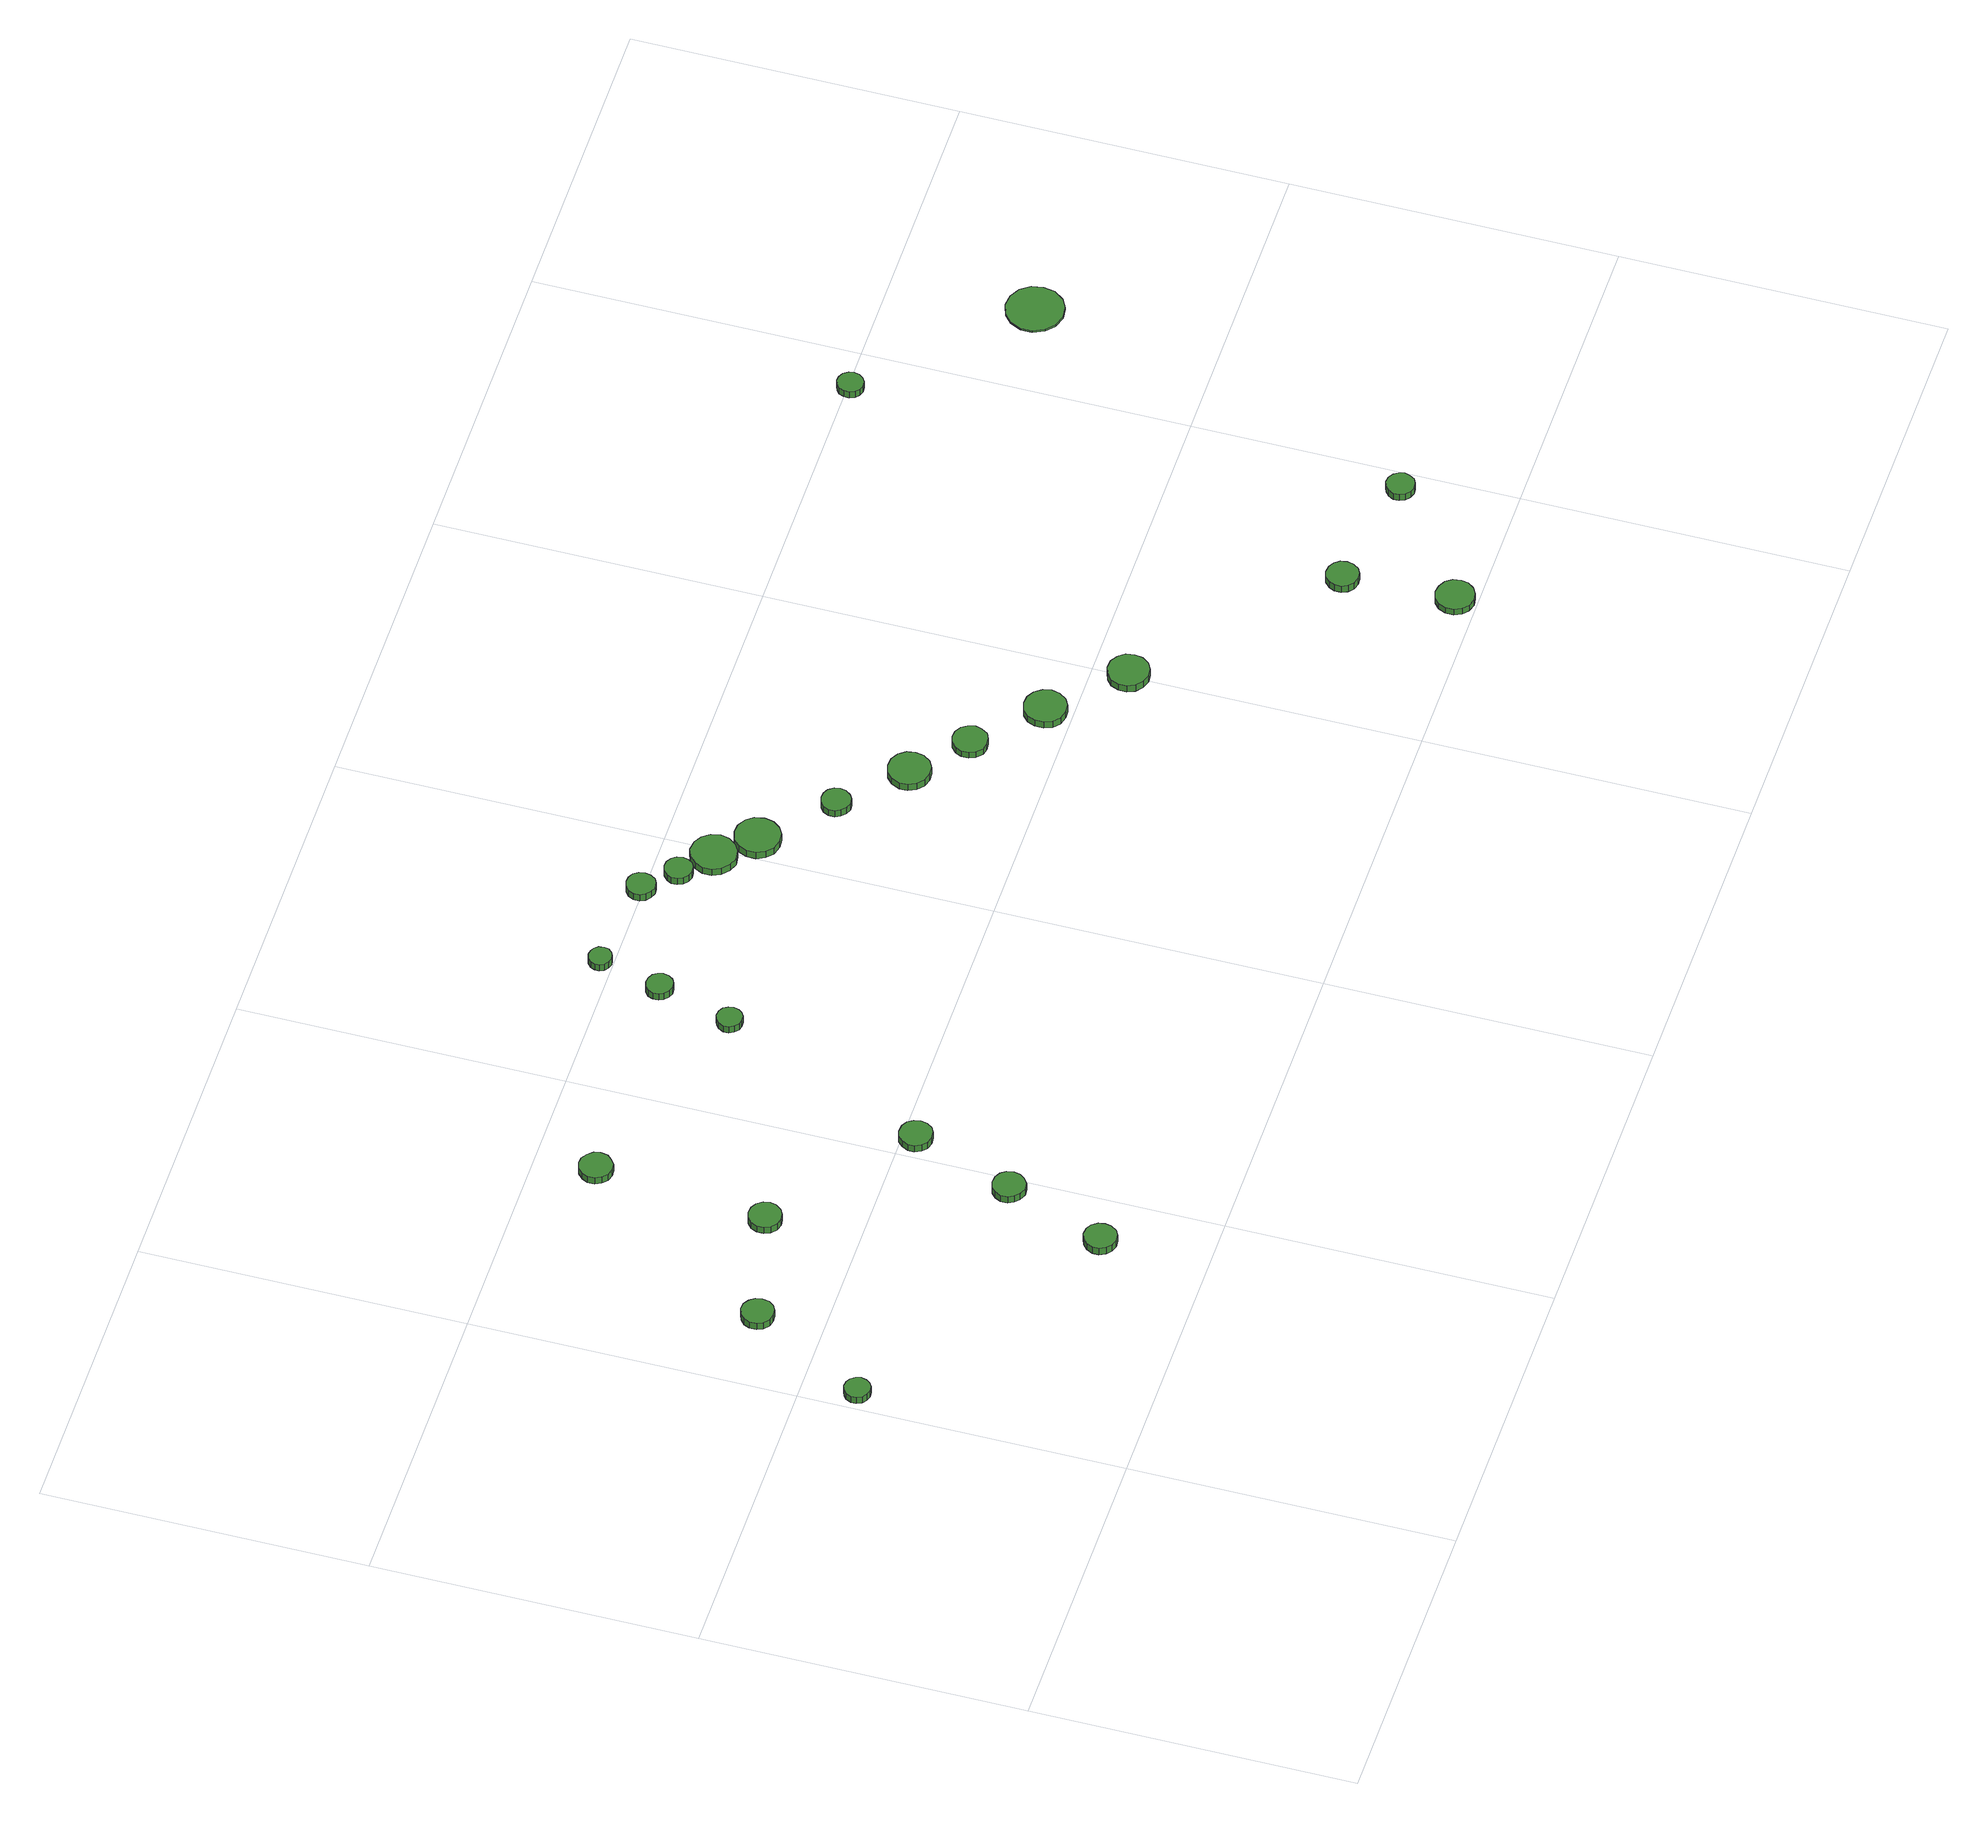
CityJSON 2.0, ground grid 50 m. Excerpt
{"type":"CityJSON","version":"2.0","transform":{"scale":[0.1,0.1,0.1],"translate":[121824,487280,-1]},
"CityObjects":{
"tree1":{"type":"SolitaryVegetationObject","attributes":{"function":"something"},"geometry":[{"type":"MultiSurface","lod":"1","boundaries":[[[0,1,2,3,4,5,6,7,8,9,10,11,12,13,14]],[[15,16,17,18,19,20,21,22,23,24,25,26,27,28,29]],[[0,29,28,1]],[[1,28,27,2]],[[2,27,26,3]],[[3,26,25,4]],[[4,25,24,5]],[[5,24,23,6]],[[6,23,22,7]],[[7,22,21,8]],[[8,21,20,9]],[[9,20,19,10]],[[10,19,18,11]],[[11,18,17,12]],[[12,17,16,13]],[[13,16,15,14]],[[14,15,29,0]]]}]},
"tree2":{"type":"SolitaryVegetationObject","attributes":{"function":"something"},"geometry":[{"type":"MultiSurface","lod":"1","boundaries":[[[30,31,32,33,34,35,36,37,38,39,40,41,42,43,44]],[[45,46,47,48,49,50,51,52,53,54,55,56,57,58,59]],[[30,59,58,31]],[[31,58,57,32]],[[32,57,56,33]],[[33,56,55,34]],[[34,55,54,35]],[[35,54,53,36]],[[36,53,52,37]],[[37,52,51,38]],[[38,51,50,39]],[[39,50,49,40]],[[40,49,48,41]],[[41,48,47,42]],[[42,47,46,43]],[[43,46,45,44]],[[44,45,59,30]]]}]},
"tree3":{"type":"SolitaryVegetationObject","attributes":{"function":"something"},"geometry":[{"type":"MultiSurface","lod":"1","boundaries":[[[60,61,62,63,64,65,66,67,68,69,70,71,72,73,74]],[[75,76,77,78,79,80,81,82,83,84,85,86,87,88,89]],[[60,89,88,61]],[[61,88,87,62]],[[62,87,86,63]],[[63,86,85,64]],[[64,85,84,65]],[[65,84,83,66]],[[66,83,82,67]],[[67,82,81,68]],[[68,81,80,69]],[[69,80,79,70]],[[70,79,78,71]],[[71,78,77,72]],[[72,77,76,73]],[[73,76,75,74]],[[74,75,89,60]]]}]},
"tree4":{"type":"SolitaryVegetationObject","attributes":{"function":"something"},"geometry":[{"type":"MultiSurface","lod":"1","boundaries":[[[90,91,92,93,94,95,96,97,98,99,100,101,102,103,104]],[[105,106,107,108,109,110,111,112,113,114,115,116,117,118,119]],[[90,119,118,91]],[[91,118,117,92]],[[92,117,116,93]],[[93,116,115,94]],[[94,115,114,95]],[[95,114,113,96]],[[96,113,112,97]],[[97,112,111,98]],[[98,111,110,99]],[[99,110,109,100]],[[100,109,108,101]],[[101,108,107,102]],[[102,107,106,103]],[[103,106,105,104]],[[104,105,119,90]]]}]},
"tree5":{"type":"SolitaryVegetationObject","attributes":{"function":"something"},"geometry":[{"type":"MultiSurface","lod":"1","boundaries":[[[120,121,122,123,124,125,126,127,128,129,130,131,132,133,134]],[[135,136,137,138,139,140,141,142,143,144,145,146,147,148,149]],[[120,149,148,121]],[[121,148,147,122]],[[122,147,146,123]],[[123,146,145,124]],[[124,145,144,125]],[[125,144,143,126]],[[126,143,142,127]],[[127,142,141,128]],[[128,141,140,129]],[[129,140,139,130]],[[130,139,138,131]],[[131,138,137,132]],[[132,137,136,133]],[[133,136,135,134]],[[134,135,149,120]]]}]},
"tree6":{"type":"SolitaryVegetationObject","attributes":{"function":"something"},"geometry":[{"type":"MultiSurface","lod":"1","boundaries":[[[150,151,152,153,154,155,156,157,158,159,160,161,162,163,164]],[[165,166,167,168,169,170,171,172,173,174,175,176,177,178,179]],[[150,179,178,151]],[[151,178,177,152]],[[152,177,176,153]],[[153,176,175,154]],[[154,175,174,155]],[[155,174,173,156]],[[156,173,172,157]],[[157,172,171,158]],[[158,171,170,159]],[[159,170,169,160]],[[160,169,168,161]],[[161,168,167,162]],[[162,167,166,163]],[[163,166,165,164]],[[164,165,179,150]]]}]},
"tree7":{"type":"SolitaryVegetationObject","attributes":{"function":"something"},"geometry":[{"type":"MultiSurface","lod":"1","boundaries":[[[180,181,182,183,184,185,186,187,188,189,190,191,192,193,194]],[[195,196,197,198,199,200,201,202,203,204,205,206,207,208,209]],[[180,209,208,181]],[[181,208,207,182]],[[182,207,206,183]],[[183,206,205,184]],[[184,205,204,185]],[[185,204,203,186]],[[186,203,202,187]],[[187,202,201,188]],[[188,201,200,189]],[[189,200,199,190]],[[190,199,198,191]],[[191,198,197,192]],[[192,197,196,193]],[[193,196,195,194]],[[194,195,209,180]]]}]},
"tree8":{"type":"SolitaryVegetationObject","attributes":{"function":"something"},"geometry":[{"type":"MultiSurface","lod":"1","boundaries":[[[210,211,212,213,214,215,216,217,218,219,220,221,222,223,224]],[[225,226,227,228,229,230,231,232,233,234,235,236,237,238,239]],[[210,239,238,211]],[[211,238,237,212]],[[212,237,236,213]],[[213,236,235,214]],[[214,235,234,215]],[[215,234,233,216]],[[216,233,232,217]],[[217,232,231,218]],[[218,231,230,219]],[[219,230,229,220]],[[220,229,228,221]],[[221,228,227,222]],[[222,227,226,223]],[[223,226,225,224]],[[224,225,239,210]]]}]},
"tree9":{"type":"SolitaryVegetationObject","attributes":{"function":"something"},"geometry":[{"type":"MultiSurface","lod":"1","boundaries":[[[240,241,242,243,244,245,246,247,248,249,250,251,252,253,254]],[[255,256,257,258,259,260,261,262,263,264,265,266,267,268,269]],[[240,269,268,241]],[[241,268,267,242]],[[242,267,266,243]],[[243,266,265,244]],[[244,265,264,245]],[[245,264,263,246]],[[246,263,262,247]],[[247,262,261,248]],[[248,261,260,249]],[[249,260,259,250]],[[250,259,258,251]],[[251,258,257,252]],[[252,257,256,253]],[[253,256,255,254]],[[254,255,269,240]]]}]},
"tree10":{"type":"SolitaryVegetationObject","attributes":{"function":"something"},"geometry":[{"type":"MultiSurface","lod":"1","boundaries":[[[270,271,272,273,274,275,276,277,278,279,280,281,282,283,284]],[[285,286,287,288,289,290,291,292,293,294,295,296,297,298,299]],[[270,299,298,271]],[[271,298,297,272]],[[272,297,296,273]],[[273,296,295,274]],[[274,295,294,275]],[[275,294,293,276]],[[276,293,292,277]],[[277,292,291,278]],[[278,291,290,279]],[[279,290,289,280]],[[280,289,288,281]],[[281,288,287,282]],[[282,287,286,283]],[[283,286,285,284]],[[284,285,299,270]]]}]},
"tree11":{"type":"SolitaryVegetationObject","attributes":{"function":"something"},"geometry":[{"type":"MultiSurface","lod":"1","boundaries":[[[300,301,302,303,304,305,306,307,308,309,310,311,312,313,314]],[[315,316,317,318,319,320,321,322,323,324,325,326,327,328,329]],[[300,329,328,301]],[[301,328,327,302]],[[302,327,326,303]],[[303,326,325,304]],[[304,325,324,305]],[[305,324,323,306]],[[306,323,322,307]],[[307,322,321,308]],[[308,321,320,309]],[[309,320,319,310]],[[310,319,318,311]],[[311,318,317,312]],[[312,317,316,313]],[[313,316,315,314]],[[314,315,329,300]]]}]},
"tree12":{"type":"SolitaryVegetationObject","attributes":{"function":"something"},"geometry":[{"type":"MultiSurface","lod":"1","boundaries":[[[330,331,332,333,334,335,336,337,338,339,340,341,342,343,344]],[[345,346,347,348,349,350,351,352,353,354,355,356,357,358,359]],[[330,359,358,331]],[[331,358,357,332]],[[332,357,356,333]],[[333,356,355,334]],[[334,355,354,335]],[[335,354,353,336]],[[336,353,352,337]],[[337,352,351,338]],[[338,351,350,339]],[[339,350,349,340]],[[340,349,348,341]],[[341,348,347,342]],[[342,347,346,343]],[[343,346,345,344]],[[344,345,359,330]]]}]},
"tree13":{"type":"SolitaryVegetationObject","attributes":{"function":"something"},"geometry":[{"type":"MultiSurface","lod":"1","boundaries":[[[360,361,362,363,364,365,366,367,368,369,370,371,372,373,374]],[[375,376,377,378,379,380,381,382,383,384,385,386,387,388,389]],[[360,389,388,361]],[[361,388,387,362]],[[362,387,386,363]],[[363,386,385,364]],[[364,385,384,365]],[[365,384,383,366]],[[366,383,382,367]],[[367,382,381,368]],[[368,381,380,369]],[[369,380,379,370]],[[370,379,378,371]],[[371,378,377,372]],[[372,377,376,373]],[[373,376,375,374]],[[374,375,389,360]]]}]},
"tree14":{"type":"SolitaryVegetationObject","attributes":{"function":"something"},"geometry":[{"type":"MultiSurface","lod":"1","boundaries":[[[390,391,392,393,394,395,396,397,398,399,400,401,402,403,404]],[[405,406,407,408,409,410,411,412,413,414,415,416,417,418,419]],[[390,419,418,391]],[[391,418,417,392]],[[392,417,416,393]],[[393,416,415,394]],[[394,415,414,395]],[[395,414,413,396]],[[396,413,412,397]],[[397,412,411,398]],[[398,411,410,399]],[[399,410,409,400]],[[400,409,408,401]],[[401,408,407,402]],[[402,407,406,403]],[[403,406,405,404]],[[404,405,419,390]]]}]},
"tree15":{"type":"SolitaryVegetationObject","attributes":{"function":"something"},"geometry":[{"type":"MultiSurface","lod":"1","boundaries":[[[420,421,422,423,424,425,426,427,428,429,430,431,432,433,434]],[[435,436,437,438,439,440,441,442,443,444,445,446,447,448,449]],[[420,449,448,421]],[[421,448,447,422]],[[422,447,446,423]],[[423,446,445,424]],[[424,445,444,425]],[[425,444,443,426]],[[426,443,442,427]],[[427,442,441,428]],[[428,441,440,429]],[[429,440,439,430]],[[430,439,438,431]],[[431,438,437,432]],[[432,437,436,433]],[[433,436,435,434]],[[434,435,449,420]]]}]},
"tree16":{"type":"SolitaryVegetationObject","attributes":{"function":"something"},"geometry":[{"type":"MultiSurface","lod":"1","boundaries":[[[450,451,452,453,454,455,456,457,458,459,460,461,462,463,464]],[[465,466,467,468,469,470,471,472,473,474,475,476,477,478,479]],[[450,479,478,451]],[[451,478,477,452]],[[452,477,476,453]],[[453,476,475,454]],[[454,475,474,455]],[[455,474,473,456]],[[456,473,472,457]],[[457,472,471,458]],[[458,471,470,459]],[[459,470,469,460]],[[460,469,468,461]],[[461,468,467,462]],[[462,467,466,463]],[[463,466,465,464]],[[464,465,479,450]]]}]},
"tree17":{"type":"SolitaryVegetationObject","attributes":{"function":"something"},"geometry":[{"type":"MultiSurface","lod":"1","boundaries":[[[480,481,482,483,484,485,486,487,488,489,490,491,492,493,494]],[[495,496,497,498,499,500,501,502,503,504,505,506,507,508,509]],[[480,509,508,481]],[[481,508,507,482]],[[482,507,506,483]],[[483,506,505,484]],[[484,505,504,485]],[[485,504,503,486]],[[486,503,502,487]],[[487,502,501,488]],[[488,501,500,489]],[[489,500,499,490]],[[490,499,498,491]],[[491,498,497,492]],[[492,497,496,493]],[[493,496,495,494]],[[494,495,509,480]]]}]},
"tree18":{"type":"SolitaryVegetationObject","attributes":{"function":"something"},"geometry":[{"type":"MultiSurface","lod":"1","boundaries":[[[510,511,512,513,514,515,516,517,518,519,520,521,522,523,524]],[[525,526,527,528,529,530,531,532,533,534,535,536,537,538,539]],[[510,539,538,511]],[[511,538,537,512]],[[512,537,536,513]],[[513,536,535,514]],[[514,535,534,515]],[[515,534,533,516]],[[516,533,532,517]],[[517,532,531,518]],[[518,531,530,519]],[[519,530,529,520]],[[520,529,528,521]],[[521,528,527,522]],[[522,527,526,523]],[[523,526,525,524]],[[524,525,539,510]]]}]},
"tree19":{"type":"SolitaryVegetationObject","attributes":{"function":"something"},"geometry":[{"type":"MultiSurface","lod":"1","boundaries":[[[540,541,542,543,544,545,546,547,548,549,550,551,552,553,554]],[[555,556,557,558,559,560,561,562,563,564,565,566,567,568,569]],[[540,569,568,541]],[[541,568,567,542]],[[542,567,566,543]],[[543,566,565,544]],[[544,565,564,545]],[[545,564,563,546]],[[546,563,562,547]],[[547,562,561,548]],[[548,561,560,549]],[[549,560,559,550]],[[550,559,558,551]],[[551,558,557,552]],[[552,557,556,553]],[[553,556,555,554]],[[554,555,569,540]]]}]},
"tree20":{"type":"SolitaryVegetationObject","attributes":{"function":"something"},"geometry":[{"type":"MultiSurface","lod":"1","boundaries":[[[570,571,572,573,574,575,576,577,578,579,580,581,582,583,584]],[[585,586,587,588,589,590,591,592,593,594,595,596,597,598,599]],[[570,599,598,571]],[[571,598,597,572]],[[572,597,596,573]],[[573,596,595,574]],[[574,595,594,575]],[[575,594,593,576]],[[576,593,592,577]],[[577,592,591,578]],[[578,591,590,579]],[[579,590,589,580]],[[580,589,588,581]],[[581,588,587,582]],[[582,587,586,583]],[[583,586,585,584]],[[584,585,599,570]]]}]},
"tree21":{"type":"SolitaryVegetationObject","attributes":{"function":"something"},"geometry":[{"type":"MultiSurface","lod":"1","boundaries":[[[600,601,602,603,604,605,606,607,608,609,610,611,612,613,614]],[[615,616,617,618,619,620,621,622,623,624,625,626,627,628,629]],[[600,629,628,601]],[[601,628,627,602]],[[602,627,626,603]],[[603,626,625,604]],[[604,625,624,605]],[[605,624,623,606]],[[606,623,622,607]],[[607,622,621,608]],[[608,621,620,609]],[[609,620,619,610]],[[610,619,618,611]],[[611,618,617,612]],[[612,617,616,613]],[[613,616,615,614]],[[614,615,629,600]]]}]},
"tree22":{"type":"SolitaryVegetationObject","attributes":{"function":"something"},"geometry":[{"type":"MultiSurface","lod":"1","boundaries":[[[630,631,632,633,634,635,636,637,638,639,640,641,642,643,644]],[[645,646,647,648,649,650,651,652,653,654,655,656,657,658,659]],[[630,659,658,631]],[[631,658,657,632]],[[632,657,656,633]],[[633,656,655,634]],[[634,655,654,635]],[[635,654,653,636]],[[636,653,652,637]],[[637,652,651,638]],[[638,651,650,639]],[[639,650,649,640]],[[640,649,648,641]],[[641,648,647,642]],[[642,647,646,643]],[[643,646,645,644]],[[644,645,659,630]]]}]},
"tree23":{"type":"SolitaryVegetationObject","attributes":{"function":"something"},"geometry":[{"type":"MultiSurface","lod":"1","boundaries":[[[660,661,662,663,664,665,666,667,668,669,670,671,672,673,674]],[[675,676,677,678,679,680,681,682,683,684,685,686,687,688,689]],[[660,689,688,661]],[[661,688,687,662]],[[662,687,686,663]],[[663,686,685,664]],[[664,685,684,665]],[[665,684,683,666]],[[666,683,682,667]],[[667,682,681,668]],[[668,681,680,669]],[[669,680,679,670]],[[670,679,678,671]],[[671,678,677,672]],[[672,677,676,673]],[[673,676,675,674]],[[674,675,689,660]]]}]},
"tree24":{"type":"SolitaryVegetationObject","attributes":{"function":"something"},"geometry":[{"type":"MultiSurface","lod":"1","boundaries":[[[690,691,692,693,694,695,696,697,698,699,700,701,702,703,704]],[[705,706,707,708,709,710,711,712,713,714,715,716,717,718,719]],[[690,719,718,691]],[[691,718,717,692]],[[692,717,716,693]],[[693,716,715,694]],[[694,715,714,695]],[[695,714,713,696]],[[696,713,712,697]],[[697,712,711,698]],[[698,711,710,699]],[[699,710,709,700]],[[700,709,708,701]],[[701,708,707,702]],[[702,707,706,703]],[[703,706,705,704]],[[704,705,719,690]]]}]}
},
"vertices":[
[45,416,29],[43,424,29],[38,431,29],[31,435,29],[23,436,29],[15,433,29],[9,428,29],[5,420,29],[5,412,29],[9,404,29],[15,399,29],[23,396,29],[31,397,29],[38,401,29],[43,408,29],[43,408,16],[38,401,16],[31,397,16],[23,396,16],[15,399,16],[9,404,16],[5,412,16],[5,420,16],[9,428,16],[15,433,16],[23,436,16],[31,435,16],[38,431,16],[43,424,16],[45,416,16],
[151,598,31],[149,608,31],[143,616,31],[134,622,31],[124,623,31],[114,619,31],[106,612,31],[102,603,31],[102,592,31],[106,583,31],[114,576,31],[124,573,31],[134,574,31],[143,579,31],[149,587,31],[149,587,18],[143,579,18],[134,574,18],[124,573,18],[114,576,18],[106,583,18],[102,592,18],[102,603,18],[106,612,18],[114,619,18],[124,623,18],[134,622,18],[143,616,18],[149,608,18],[151,598,18],
[437,163,30],[435,173,30],[429,182,30],[420,187,30],[409,188,30],[400,185,30],[392,178,30],[387,168,30],[387,158,30],[392,148,30],[400,141,30],[409,138,30],[420,139,30],[429,144,30],[435,153,30],[435,153,17],[429,144,17],[420,139,17],[409,138,17],[400,141,17],[392,148,17],[387,158,17],[387,168,17],[392,178,17],[400,185,17],[409,188,17],[420,187,17],[429,182,17],[435,173,17],[437,163,17],
[338,642,30],[336,652,30],[329,661,30],[320,666,30],[310,667,30],[300,664,30],[292,657,30],[288,647,30],[288,637,30],[292,627,30],[300,620,30],[310,617,30],[320,618,30],[329,623,30],[336,632,30],[336,632,17],[329,623,17],[320,618,17],[310,617,17],[300,620,17],[292,627,17],[288,637,17],[288,647,17],[292,657,17],[300,664,17],[310,667,17],[320,666,17],[329,661,17],[336,652,17],[338,642,17],
[496,319,31],[494,330,31],[488,338,31],[479,343,31],[468,344,31],[458,341,31],[451,334,31],[446,325,31],[446,314,31],[451,305,31],[458,298,31],[468,294,31],[479,295,31],[488,301,31],[494,309,31],[494,309,18],[488,301,18],[479,295,18],[468,294,18],[458,298,18],[451,305,18],[446,314,18],[446,325,18],[451,334,18],[458,341,18],[468,344,18],[479,343,18],[488,338,18],[494,330,18],[496,319,18],
[361,906,31],[359,916,31],[352,924,31],[343,930,31],[333,931,31],[323,928,31],[315,920,31],[310,911,31],[310,900,31],[315,891,31],[323,883,31],[333,880,31],[343,881,31],[352,887,31],[359,895,31],[359,895,18],[352,887,18],[343,881,18],[333,880,18],[323,883,18],[315,891,18],[310,900,18],[310,911,18],[315,920,18],[323,928,18],[333,931,18],[343,930,18],[352,924,18],[359,916,18],[361,906,18],
[555,478,30],[553,488,30],[547,497,30],[538,502,30],[527,503,30],[517,500,30],[510,493,30],[505,483,30],[505,473,30],[510,463,30],[517,456,30],[527,453,30],[538,454,30],[547,459,30],[553,468,30],[553,468,17],[547,459,17],[538,454,17],[527,453,17],[517,456,17],[510,463,17],[505,473,17],[505,483,17],[510,493,17],[517,500,17],[527,503,17],[538,502,17],[547,497,17],[553,488,17],[555,478,17],
[692,803,30],[690,811,30],[686,818,30],[679,822,30],[670,823,30],[663,820,30],[657,815,30],[653,807,30],[653,799,30],[657,792,30],[663,786,30],[670,784,30],[679,785,30],[686,789,30],[690,795,30],[690,795,17],[686,789,17],[679,785,17],[670,784,17],[663,786,17],[657,792,17],[653,799,17],[653,807,17],[657,815,17],[663,820,17],[670,823,17],[679,822,17],[686,818,17],[690,811,17],[692,803,17],
[727,920,30],[725,928,30],[720,935,30],[712,939,30],[704,940,30],[696,938,30],[689,932,30],[686,924,30],[686,915,30],[689,908,30],[696,902,30],[704,899,30],[712,900,30],[720,904,30],[725,911,30],[725,911,17],[720,904,17],[712,900,17],[704,899,17],[696,902,17],[689,908,17],[686,915,17],[686,924,17],[689,932,17],[696,938,17],[704,940,17],[712,939,17],[720,935,17],[725,928,17],[727,920,17],
[750,1017,32],[749,1025,32],[744,1031,32],[738,1034,32],[731,1035,32],[724,1033,32],[718,1028,32],[715,1021,32],[715,1014,32],[718,1007,32],[724,1002,32],[731,1000,32],[738,1001,32],[744,1004,32],[749,1010,32],[749,1010,19],[744,1004,19],[738,1001,19],[731,1000,19],[724,1002,19],[718,1007,19],[715,1014,19],[715,1021,19],[718,1028,19],[724,1033,19],[731,1035,19],[738,1034,19],[744,1031,19],[749,1025,19],[750,1017,19],
[909,1002,31],[907,1011,31],[902,1019,31],[894,1023,31],[885,1024,31],[876,1021,31],[869,1015,31],[865,1007,31],[865,997,31],[869,989,31],[876,983,31],[885,980,31],[894,981,31],[902,985,31],[907,993,31],[907,993,18],[902,985,18],[894,981,18],[885,980,18],[876,983,18],[869,989,18],[865,997,18],[865,1007,18],[869,1015,18],[876,1021,18],[885,1024,18],[894,1023,18],[902,1019,18],[907,1011,18],[909,1002,18],
[958,959,27],[956,968,27],[951,975,27],[943,980,27],[934,981,27],[926,978,27],[919,972,27],[915,964,27],[915,955,27],[919,947,27],[926,941,27],[934,938,27],[943,939,27],[951,943,27],[956,951,27],[956,951,14],[951,943,14],[943,939,14],[934,938,14],[926,941,14],[919,947,14],[915,955,14],[915,964,14],[919,972,14],[926,978,14],[934,981,14],[943,980,14],[951,975,14],[956,968,14],[958,959,14],
[1014,919,29],[1011,933,29],[1002,945,29],[990,952,29],[975,954,29],[962,949,29],[951,939,29],[945,926,29],[945,912,29],[951,899,29],[962,889,29],[975,884,29],[990,886,29],[1002,893,29],[1011,905,29],[1011,905,16],[1002,893,16],[990,886,16],[975,884,16],[962,889,16],[951,899,16],[945,912,16],[945,926,16],[951,939,16],[962,949,16],[975,954,16],[990,952,16],[1002,945,16],[1011,933,16],[1014,919,16],
[1065,867,28],[1062,882,28],[1054,893,28],[1041,901,28],[1027,902,28],[1013,898,28],[1002,888,28],[996,875,28],[996,860,28],[1002,847,28],[1013,837,28],[1027,833,28],[1041,834,28],[1054,842,28],[1062,853,28],[1062,853,15],[1054,842,15],[1041,834,15],[1027,833,15],[1013,837,15],[1002,847,15],[996,860,15],[996,875,15],[1002,888,15],[1013,898,15],[1027,902,15],[1041,901,15],[1054,893,15],[1062,882,15],[1065,867,15],
[1154,779,27],[1152,788,27],[1146,796,27],[1138,800,27],[1129,801,27],[1120,798,27],[1113,792,27],[1109,784,27],[1109,774,27],[1113,766,27],[1120,759,27],[1129,756,27],[1138,757,27],[1146,762,27],[1152,770,27],[1152,770,14],[1146,762,14],[1138,757,14],[1129,756,14],[1120,759,14],[1113,766,14],[1109,774,14],[1109,784,14],[1113,792,14],[1120,798,14],[1129,801,14],[1138,800,14],[1146,796,14],[1152,788,14],[1154,779,14],
[1252,694,28],[1250,707,28],[1242,718,28],[1230,725,28],[1217,726,28],[1204,722,28],[1194,713,28],[1188,700,28],[1188,687,28],[1194,675,28],[1204,666,28],[1217,662,28],[1230,663,28],[1242,670,28],[1250,681,28],[1250,681,15],[1242,670,15],[1230,663,15],[1217,662,15],[1204,666,15],[1194,675,15],[1188,687,15],[1188,700,15],[1194,713,15],[1204,722,15],[1217,726,15],[1230,725,15],[1242,718,15],[1250,707,15],[1252,694,15],
[1329,626,26],[1326,637,26],[1320,646,26],[1310,652,26],[1299,653,26],[1289,650,26],[1280,642,26],[1276,632,26],[1276,621,26],[1280,611,26],[1289,603,26],[1299,600,26],[1310,601,26],[1320,606,26],[1326,616,26],[1326,616,14],[1320,606,14],[1310,601,14],[1299,600,14],[1289,603,14],[1280,611,14],[1276,621,14],[1276,632,14],[1280,642,14],[1289,650,14],[1299,653,14],[1310,652,14],[1320,646,14],[1326,637,14],[1329,626,14],
[1428,540,27],[1425,553,27],[1417,564,27],[1405,571,27],[1392,572,27],[1379,568,27],[1369,559,27],[1364,547,27],[1364,533,27],[1369,521,27],[1379,512,27],[1392,508,27],[1405,509,27],[1417,516,27],[1425,527,27],[1425,527,14],[1417,516,14],[1405,509,14],[1392,508,14],[1379,512,14],[1369,521,14],[1364,533,14],[1364,547,14],[1369,559,14],[1379,568,14],[1392,572,14],[1405,571,14],[1417,564,14],[1425,553,14],[1428,540,14],
[1530,445,26],[1528,458,26],[1520,468,26],[1509,475,26],[1496,476,26],[1483,472,26],[1473,463,26],[1468,451,26],[1468,438,26],[1473,426,26],[1483,418,26],[1496,413,26],[1509,415,26],[1520,421,26],[1528,432,26],[1528,432,13],[1520,421,13],[1509,415,13],[1496,413,13],[1483,418,13],[1473,426,13],[1468,438,13],[1468,451,13],[1473,463,13],[1483,472,13],[1496,476,13],[1509,475,13],[1520,468,13],[1528,458,13],[1530,445,13],
[1807,32,26],[1805,44,26],[1798,54,26],[1787,60,26],[1775,62,26],[1763,58,26],[1754,50,26],[1749,39,26],[1749,26,26],[1754,15,26],[1763,7,26],[1775,3,26],[1787,5,26],[1798,11,26],[1805,21,26],[1805,21,14],[1798,11,14],[1787,5,14],[1775,3,14],[1763,7,14],[1754,15,14],[1749,26,14],[1749,39,14],[1754,50,14],[1763,58,14],[1775,62,14],[1787,60,14],[1798,54,14],[1805,44,14],[1807,32,14],
[1793,201,28],[1791,211,28],[1785,219,28],[1776,224,28],[1766,225,28],[1756,222,28],[1748,215,28],[1744,206,28],[1744,195,28],[1748,186,28],[1756,179,28],[1766,176,28],[1776,177,28],[1785,182,28],[1791,190,28],[1791,190,15],[1785,182,15],[1776,177,15],[1766,176,15],[1756,179,15],[1748,186,15],[1744,195,15],[1744,206,15],[1748,215,15],[1756,222,15],[1766,225,15],[1776,224,15],[1785,219,15],[1791,211,15],[1793,201,15],
[1983,170,30],[1981,179,30],[1976,186,30],[1968,191,30],[1959,192,30],[1951,189,30],[1944,183,30],[1940,175,30],[1940,166,30],[1944,158,30],[1951,152,30],[1959,149,30],[1968,150,30],[1976,154,30],[1981,162,30],[1981,162,17],[1976,154,17],[1968,150,17],[1959,149,17],[1951,152,17],[1944,158,17],[1940,166,17],[1940,175,17],[1944,183,17],[1951,189,17],[1959,192,17],[1968,191,17],[1976,186,17],[1981,179,17],[1983,170,17],
[1944,994,31],[1942,1002,31],[1937,1009,31],[1930,1013,31],[1922,1014,31],[1914,1011,31],[1908,1006,31],[1905,998,31],[1905,990,31],[1908,982,31],[1914,977,31],[1922,974,31],[1930,975,31],[1937,979,31],[1942,986,31],[1942,986,18],[1937,979,18],[1930,975,18],[1922,974,18],[1914,977,18],[1908,982,18],[1905,990,18],[1905,998,18],[1908,1006,18],[1914,1011,18],[1922,1014,18],[1930,1013,18],[1937,1009,18],[1942,1002,18],[1944,994,18],
[2200,783,12],[2197,801,12],[2186,816,12],[2170,825,12],[2152,827,12],[2134,821,12],[2121,809,12],[2113,792,12],[2113,774,12],[2121,757,12],[2134,745,12],[2152,739,12],[2170,741,12],[2186,750,12],[2197,765,12],[2197,765,9],[2186,750,9],[2170,741,9],[2152,739,9],[2134,745,9],[2121,757,9],[2113,774,9],[2113,792,9],[2121,809,9],[2134,821,9],[2152,827,9],[2170,825,9],[2186,816,9],[2197,801,9],[2200,783,9]
]}
